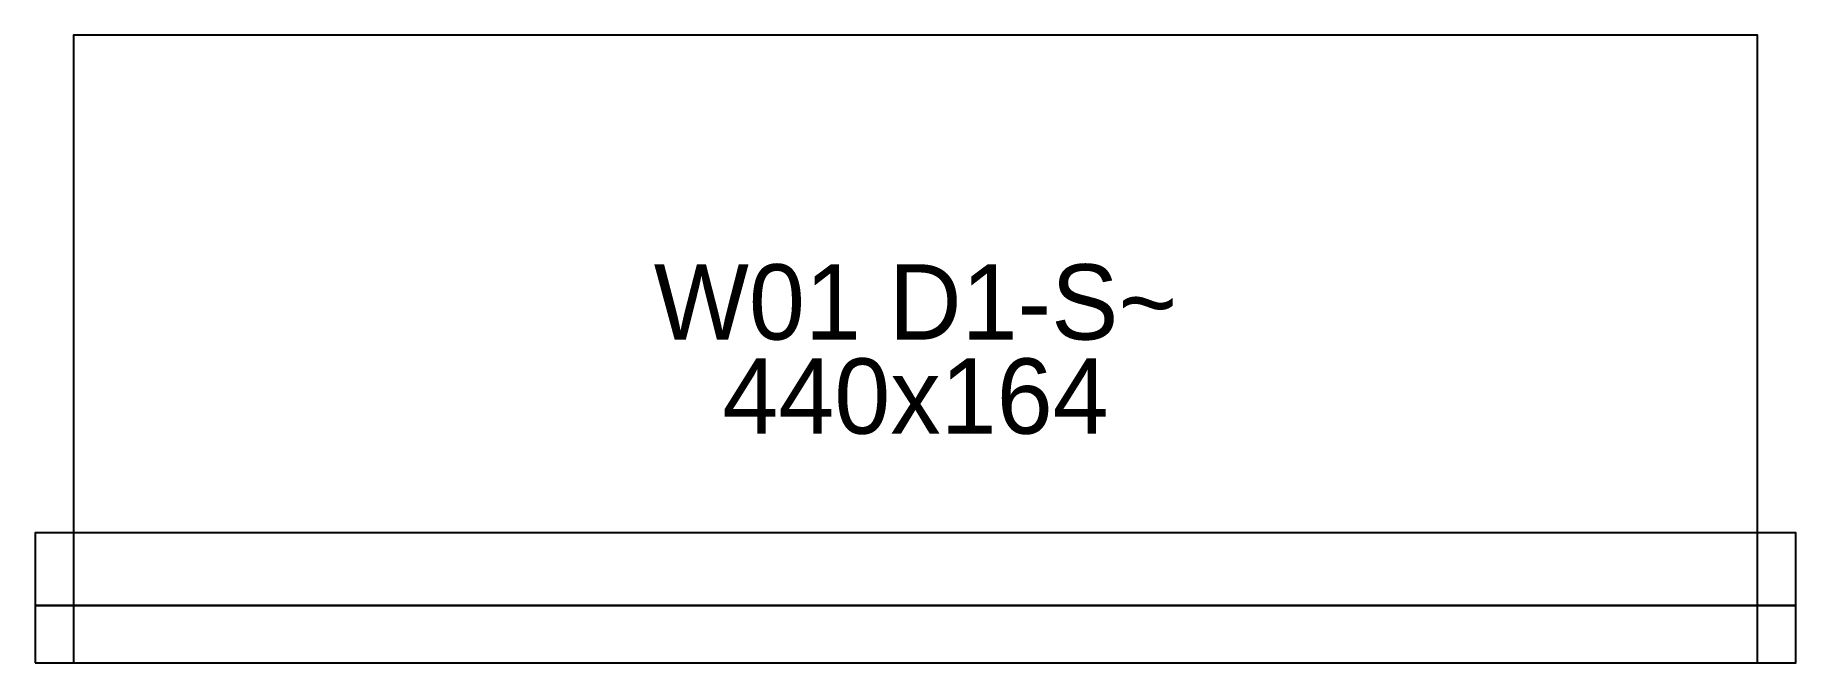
# Model space of a CAD drawing. Extents: x -10 to 450, y 0 to 164.
import ezdxf
from ezdxf.enums import TextEntityAlignment as Align

# ---------------------------------------------------------------- set-up
doc = ezdxf.new("R2010")
doc.units = 0
for name, color, linetype in [('DRAWER_BOTTOM_POCKET', 2, 'CONTINUOUS'), ('DRAWER_RUNNER_POCKET', 1, 'CONTINUOUS'), ('OUTLINE', 7, 'CONTINUOUS'), ('UNIT_NUMBER', 94, 'CONTINUOUS')]:
    doc.layers.add(name, color=color, linetype=linetype)

msp = doc.modelspace()

# ---------------------------------------------------------------- linework, layer by layer
at = {"layer": 'DRAWER_BOTTOM_POCKET'}
msp.add_lwpolyline([(-10, 15), (450, 15), (450, 34), (-10, 34)], close=True, dxfattribs=at)
at = {"layer": 'DRAWER_RUNNER_POCKET'}
msp.add_lwpolyline([(-10, 0), (450, 0), (450, 15), (-10, 15)], close=True, dxfattribs=at)
at = {"layer": 'OUTLINE'}
msp.add_lwpolyline([(0, 0), (440, 0), (440, 164), (0, 164)], close=True, dxfattribs=at)

# ---------------------------------------------------------------- texts
at = {"layer": 'UNIT_NUMBER'}
for s, p in [('W01 D1-S~', (220, 94.3)), ('440x164', (220, 69.7))]:
    msp.add_text(s, height=19.68, dxfattribs=at).set_placement(p, align=Align.MIDDLE_CENTER)

doc.saveas('drawing.dxf')
